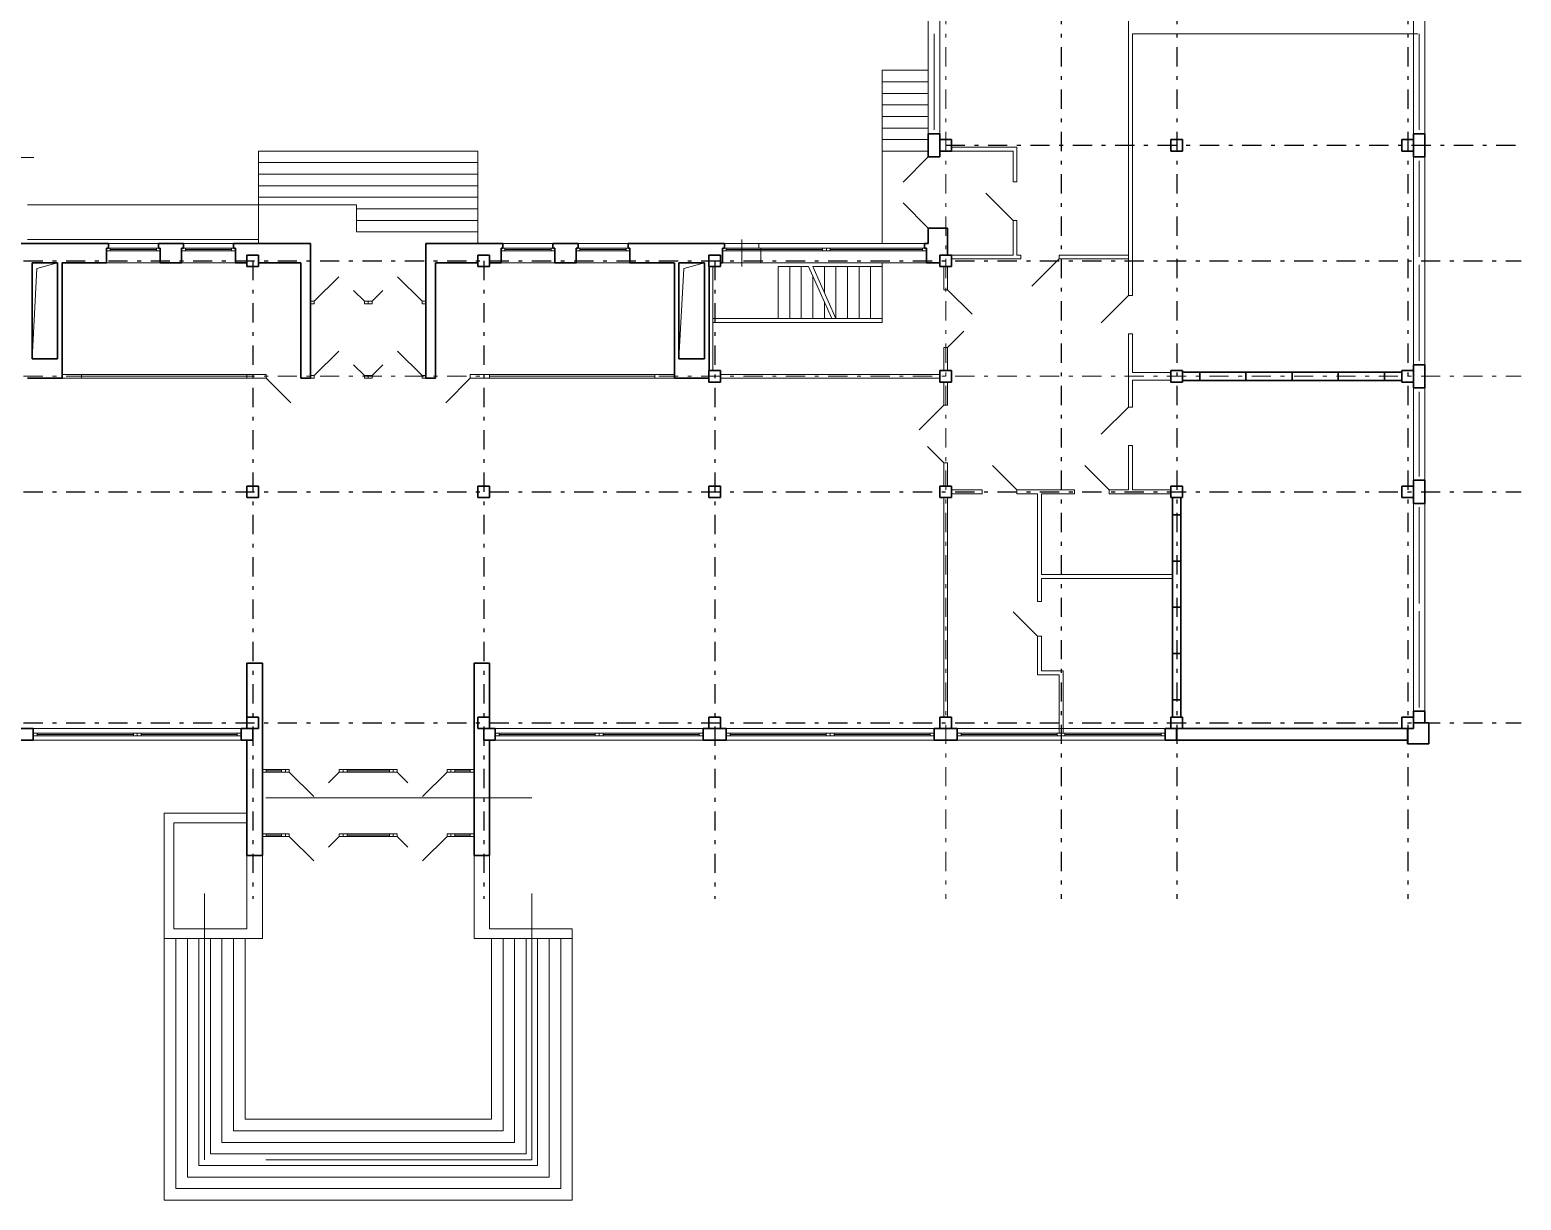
# Model space of a CAD drawing. Header units: metres. Extents: x 6.3 to 78.2, y 1.3 to 57.7.
# Drawn here: x 39.45 to 78.19, y 1.31 to 31.71 of the extents above; entities that cross this region are included whole.
import ezdxf

# ---------------------------------------------------------------- set-up
doc = ezdxf.new("R2010")
doc.units = ezdxf.units.M
doc.header["$MEASUREMENT"] = 0
doc.linetypes.add('( Dashdot )', pattern=[1.001, 0.5, -0.25, 0.001, -0.25])
doc.linetypes.add('DGN Style 3', pattern=[9.681301, 6.915215, -2.766086])

msp = doc.modelspace()

# ---------------------------------------------------------------- linework, layer by layer
at = {"color": 1, "linetype": '( Dashdot )', "lineweight": 0}
for p, q in [((63.237, 57.661), (63.237, 9.138)), ((6.285, 22.711), (78.185, 22.711))]:
    msp.add_line(p, q, dxfattribs=at)
at = {"color": 1, "linetype": '( Dashdot )'}
for p, q in [((66.237, 57.661), (66.237, 9.138)), ((69.237, 57.661), (69.237, 9.138)), ((75.237, 57.661), (75.237, 9.138)), ((63.237, 28.711), (78.185, 28.711)), ((6.285, 25.711), (78.185, 25.711)), ((45.237, 25.711), (45.237, 9.138)), ((51.237, 25.711), (51.237, 9.138)), ((57.237, 25.711), (57.237, 9.138)), ((6.285, 19.711), (78.185, 19.711)), ((6.285, 13.711), (78.185, 13.711))]:
    msp.add_line(p, q, dxfattribs=at)
at = {"color": 7, "linetype": 'Continuous', "lineweight": 0}
for p, q in [((62.785, 34.411), (62.785, 29.011)), ((63.085, 29.011), (63.085, 34.411)), ((75.385, 34.411), (75.385, 29.011)), ((75.685, 29.011), (75.685, 34.411)), ((62.785, 30.361), (61.585, 30.361)), ((62.785, 30.061), (61.585, 30.061)), ((62.785, 29.761), (61.585, 29.761)), ((62.785, 29.461), (61.585, 29.461)), ((62.785, 29.161), (61.585, 29.161)), ((62.785, 28.861), (61.585, 28.861)), ((62.785, 29.011), (63.085, 29.011)), ((63.085, 29.011), (63.085, 29.011)), ((75.385, 29.011), (75.685, 29.011)), ((75.685, 29.011), (75.685, 29.011)), ((39.009, 28.393), (39.551, 28.393)), ((75.685, 28.411), (75.385, 28.411)), ((75.385, 28.411), (75.385, 23.011)), ((75.685, 23.011), (75.685, 28.411)), ((45.385, 28.261), (51.085, 28.261)), ((45.385, 27.961), (51.085, 27.961)), ((45.385, 27.661), (51.085, 27.661)), ((45.385, 27.361), (51.085, 27.361)), ((47.935, 27.061), (51.085, 27.061)), ((47.935, 26.761), (51.085, 26.761)), ((41.485, 26.161), (42.785, 26.161)), ((41.535, 26.041), (42.735, 26.041)), ((41.535, 25.971), (41.535, 26.041)), ((41.535, 26.041), (41.535, 26.041)), ((41.535, 26.006), (42.735, 26.006)), ((42.735, 25.971), (41.535, 25.971)), ((42.735, 26.041), (42.735, 25.971)), ((43.435, 26.161), (44.735, 26.161)), ((43.485, 26.041), (44.685, 26.041)), ((43.485, 25.971), (43.485, 26.041)), ((43.485, 26.041), (43.485, 26.041)), ((43.485, 26.006), (44.685, 26.006)), ((44.685, 25.971), (43.485, 25.971)), ((44.685, 26.041), (44.685, 25.971)), ((53.035, 26.161), (51.735, 26.161)), ((52.985, 26.041), (51.785, 26.041)), ((51.785, 26.041), (51.785, 25.971)), ((52.985, 26.006), (51.785, 26.006)), ((51.785, 25.971), (52.985, 25.971)), ((52.985, 25.971), (52.985, 26.041)), ((52.985, 26.041), (52.985, 26.041)), ((54.985, 26.161), (53.685, 26.161)), ((54.935, 26.041), (53.735, 26.041)), ((53.735, 26.041), (53.735, 25.971)), ((54.935, 26.006), (53.735, 26.006)), ((53.735, 25.971), (54.935, 25.971)), ((54.935, 25.971), (54.935, 26.041)), ((54.935, 26.041), (54.935, 26.041)), ((57.488, 26.161), (58.386, 26.161)), ((57.538, 25.971), (57.538, 26.041)), ((57.538, 26.041), (62.735, 26.041)), ((57.538, 26.006), (60.037, 26.006)), ((62.735, 25.971), (57.538, 25.971)), ((62.682, 26.161), (58.386, 26.161)), ((60.237, 26.006), (62.635, 26.006)), ((62.735, 26.041), (62.735, 25.971)), ((62.735, 26.041), (62.735, 26.041)), ((41.435, 25.661), (42.835, 25.661)), ((43.385, 25.661), (44.785, 25.661)), ((53.085, 25.661), (51.685, 25.661)), ((55.035, 25.661), (53.635, 25.661)), ((58.438, 25.661), (57.438, 25.661)), ((62.735, 25.661), (58.438, 25.661)), ((59.185, 24.211), (59.185, 25.561)), ((59.485, 24.211), (59.485, 25.561)), ((60.276, 24.211), (59.676, 25.561)), ((60.385, 24.211), (59.785, 25.561)), ((59.785, 24.211), (59.785, 25.315)), ((60.085, 24.886), (60.085, 25.561)), ((60.385, 24.211), (60.385, 25.561)), ((60.685, 24.211), (60.685, 25.561)), ((60.985, 24.211), (60.985, 25.561)), ((61.285, 24.211), (61.285, 25.561)), ((60.085, 24.64), (60.085, 24.211)), ((75.385, 23.011), (75.685, 23.011)), ((75.685, 23.011), (75.685, 23.011)), ((40.785, 22.661), (40.785, 22.761)), ((40.785, 22.761), (45.085, 22.761)), ((40.785, 22.711), (45.085, 22.711)), ((45.085, 22.661), (40.785, 22.661)), ((45.085, 22.761), (45.085, 22.661)), ((45.085, 22.761), (45.085, 22.761)), ((51.385, 22.761), (51.385, 22.661)), ((55.685, 22.761), (51.385, 22.761)), ((51.385, 22.761), (51.385, 22.761)), ((55.685, 22.711), (51.385, 22.711)), ((51.385, 22.661), (55.685, 22.661)), ((55.685, 22.661), (55.685, 22.761)), ((75.385, 22.411), (75.385, 20.011)), ((75.685, 22.411), (75.385, 22.411)), ((75.385, 22.411), (75.385, 22.411)), ((75.685, 20.011), (75.685, 22.411)), ((75.385, 20.011), (75.685, 20.011)), ((75.685, 19.411), (75.385, 19.411)), ((75.385, 19.411), (75.385, 14.011)), ((75.685, 14.011), (75.685, 19.411)), ((75.385, 14.011), (75.685, 14.011)), ((75.685, 14.011), (75.685, 14.011)), ((39.535, 13.561), (44.935, 13.561)), ((39.535, 13.261), (39.535, 13.561)), ((39.535, 13.561), (39.535, 13.561)), ((44.935, 13.561), (44.935, 13.261)), ((51.535, 13.561), (56.935, 13.561)), ((51.535, 13.261), (51.535, 13.561)), ((51.535, 13.561), (51.535, 13.561)), ((56.935, 13.561), (56.935, 13.261)), ((57.535, 13.561), (62.935, 13.561)), ((57.535, 13.261), (57.535, 13.561)), ((57.535, 13.561), (57.535, 13.561)), ((62.935, 13.561), (62.935, 13.261)), ((63.535, 13.561), (68.935, 13.561)), ((63.535, 13.261), (63.535, 13.561)), ((63.535, 13.561), (63.535, 13.561)), ((68.935, 13.561), (68.935, 13.261)), ((44.935, 13.261), (39.535, 13.261)), ((39.635, 13.444), (42.135, 13.446)), ((39.635, 13.374), (39.635, 13.444)), ((39.635, 13.444), (39.635, 13.444)), ((42.135, 13.411), (39.635, 13.409)), ((42.135, 13.376), (39.635, 13.374)), ((42.135, 13.446), (42.135, 13.376)), ((42.335, 13.446), (44.835, 13.446)), ((42.335, 13.376), (42.335, 13.446)), ((42.335, 13.446), (42.335, 13.446)), ((44.835, 13.411), (42.335, 13.411)), ((44.835, 13.376), (42.335, 13.376)), ((44.835, 13.446), (44.835, 13.376)), ((56.935, 13.261), (51.535, 13.261)), ((51.635, 13.444), (54.135, 13.446)), ((51.635, 13.374), (51.635, 13.444)), ((51.635, 13.444), (51.635, 13.444)), ((54.135, 13.411), (51.635, 13.409)), ((54.135, 13.376), (51.635, 13.374)), ((54.135, 13.446), (54.135, 13.376)), ((54.335, 13.446), (56.835, 13.446)), ((54.335, 13.376), (54.335, 13.446)), ((54.335, 13.446), (54.335, 13.446)), ((56.835, 13.411), (54.335, 13.411)), ((56.835, 13.376), (54.335, 13.376)), ((56.835, 13.446), (56.835, 13.376)), ((62.935, 13.261), (57.535, 13.261)), ((57.635, 13.444), (60.135, 13.446)), ((57.635, 13.374), (57.635, 13.444)), ((57.635, 13.444), (57.635, 13.444)), ((60.135, 13.411), (57.635, 13.409)), ((60.135, 13.376), (57.635, 13.374)), ((60.135, 13.446), (60.135, 13.376)), ((60.335, 13.446), (62.835, 13.446)), ((60.335, 13.376), (60.335, 13.446)), ((60.335, 13.446), (60.335, 13.446)), ((62.835, 13.411), (60.335, 13.411)), ((62.835, 13.376), (60.335, 13.376)), ((62.835, 13.446), (62.835, 13.376)), ((68.935, 13.261), (63.535, 13.261)), ((63.635, 13.444), (66.135, 13.446)), ((63.635, 13.374), (63.635, 13.444)), ((63.635, 13.444), (63.635, 13.444)), ((66.135, 13.411), (63.635, 13.409)), ((66.135, 13.376), (63.635, 13.374)), ((66.135, 13.446), (66.135, 13.376)), ((66.335, 13.446), (68.835, 13.446)), ((66.335, 13.376), (66.335, 13.446)), ((66.335, 13.446), (66.335, 13.446)), ((68.835, 13.411), (66.335, 13.411)), ((68.835, 13.376), (66.335, 13.376)), ((68.835, 13.446), (68.835, 13.376)), ((45.585, 12.501), (45.985, 12.501)), ((45.585, 12.431), (45.585, 12.501)), ((45.585, 12.501), (45.585, 12.501)), ((45.985, 12.466), (45.585, 12.466)), ((45.985, 12.431), (45.585, 12.431)), ((45.985, 12.501), (45.985, 12.431)), ((47.685, 12.501), (48.785, 12.501)), ((47.685, 12.431), (47.685, 12.501)), ((47.685, 12.501), (47.685, 12.501)), ((48.785, 12.466), (47.685, 12.466)), ((48.785, 12.431), (47.685, 12.431)), ((48.785, 12.501), (48.785, 12.431)), ((50.885, 12.501), (50.485, 12.501)), ((50.485, 12.501), (50.485, 12.431)), ((50.885, 12.466), (50.485, 12.466)), ((50.485, 12.431), (50.885, 12.431)), ((50.885, 12.431), (50.885, 12.501)), ((50.885, 12.501), (50.885, 12.501)), ((45.585, 10.831), (45.985, 10.831)), ((45.585, 10.761), (45.585, 10.831)), ((45.585, 10.831), (45.585, 10.831)), ((45.585, 10.796), (45.985, 10.796)), ((45.985, 10.761), (45.585, 10.761)), ((45.985, 10.831), (45.985, 10.761)), ((48.785, 10.831), (47.685, 10.831)), ((47.685, 10.796), (48.785, 10.796)), ((47.685, 10.761), (48.785, 10.761)), ((50.885, 10.831), (50.485, 10.831)), ((50.485, 10.831), (50.485, 10.761)), ((50.485, 10.796), (50.885, 10.796)), ((50.485, 10.761), (50.885, 10.761)), ((50.885, 10.761), (50.885, 10.831)), ((50.885, 10.831), (50.885, 10.831)), ((43.237, 8.111), (43.237, 1.611)), ((43.537, 8.111), (43.537, 1.911)), ((43.837, 8.111), (43.837, 2.211)), ((44.137, 8.111), (44.137, 2.511)), ((44.437, 8.111), (44.437, 2.811)), ((44.737, 8.111), (44.737, 3.111)), ((51.737, 3.111), (51.737, 8.111)), ((52.037, 2.811), (52.037, 8.111)), ((52.337, 2.511), (52.337, 8.111)), ((52.637, 2.211), (52.637, 8.111)), ((52.937, 1.911), (52.937, 8.111)), ((53.237, 1.611), (53.237, 8.111)), ((44.737, 3.111), (51.737, 3.111)), ((44.437, 2.811), (52.037, 2.811)), ((44.137, 2.511), (52.337, 2.511)), ((43.837, 2.211), (52.637, 2.211)), ((43.237, 1.611), (53.237, 1.611)), ((43.537, 1.911), (52.937, 1.911))]:
    msp.add_line(p, q, dxfattribs=at)
at = {"color": 7, "linetype": 'Continuous', "lineweight": 13}
for p, q in [((67.985, 32.811), (67.985, 24.811)), ((68.085, 31.611), (68.085, 24.811)), ((68.085, 31.611), (75.5, 31.611)), ((61.585, 30.661), (61.585, 26.161)), ((62.785, 30.661), (61.585, 30.661)), ((62.785, 30.661), (62.785, 28.561)), ((45.385, 26.161), (45.385, 28.561)), ((45.385, 28.561), (51.085, 28.561)), ((51.085, 26.161), (51.085, 28.561)), ((62.785, 28.561), (61.585, 28.561)), ((62.785, 28.411), (62.131, 27.757)), ((65.085, 28.661), (63.385, 28.661)), ((63.385, 28.661), (63.385, 28.561)), ((63.385, 28.561), (64.985, 28.561)), ((64.985, 27.761), (64.985, 28.561)), ((65.085, 27.761), (65.085, 28.661)), ((65.085, 27.761), (64.985, 27.761)), ((39.385, 27.161), (45.385, 27.161)), ((45.385, 27.161), (47.935, 27.161)), ((45.385, 27.161), (45.385, 26.261)), ((45.385, 27.161), (45.385, 27.161)), ((47.935, 27.161), (47.935, 26.461)), ((62.131, 27.215), (62.785, 26.561)), ((64.985, 25.861), (64.985, 26.761)), ((65.085, 26.761), (64.985, 26.761)), ((65.085, 25.861), (65.085, 26.761)), ((47.935, 26.461), (51.085, 26.461)), ((45.385, 26.261), (39.385, 26.261)), ((41.435, 25.971), (41.435, 26.041)), ((41.435, 26.041), (41.535, 26.041)), ((41.535, 25.971), (41.435, 25.971)), ((41.535, 26.041), (41.535, 25.971)), ((41.535, 25.971), (41.535, 25.971)), ((42.735, 25.971), (42.735, 26.041)), ((42.735, 26.041), (42.835, 26.041)), ((42.835, 25.971), (42.735, 25.971)), ((42.835, 26.041), (42.835, 25.971)), ((42.835, 25.971), (42.835, 25.971)), ((43.385, 25.971), (43.385, 26.041)), ((43.385, 26.041), (43.485, 26.041)), ((43.485, 25.971), (43.385, 25.971)), ((43.485, 26.041), (43.485, 25.971)), ((43.485, 25.971), (43.485, 25.971)), ((44.685, 25.971), (44.685, 26.041)), ((44.685, 26.041), (44.785, 26.041)), ((44.785, 25.971), (44.685, 25.971)), ((44.785, 26.041), (44.785, 25.971)), ((44.785, 25.971), (44.785, 25.971)), ((51.785, 26.041), (51.685, 26.041)), ((51.685, 26.041), (51.685, 25.971)), ((51.685, 25.971), (51.785, 25.971)), ((51.685, 25.971), (51.685, 25.971)), ((51.785, 25.971), (51.785, 26.041)), ((53.085, 26.041), (52.985, 26.041)), ((52.985, 26.041), (52.985, 25.971)), ((52.985, 25.971), (53.085, 25.971)), ((52.985, 25.971), (52.985, 25.971)), ((53.085, 25.971), (53.085, 26.041)), ((53.735, 26.041), (53.635, 26.041)), ((53.635, 26.041), (53.635, 25.971)), ((53.635, 25.971), (53.735, 25.971)), ((53.635, 25.971), (53.635, 25.971)), ((53.735, 25.971), (53.735, 26.041)), ((55.035, 26.041), (54.935, 26.041)), ((54.935, 26.041), (54.935, 25.971)), ((54.935, 25.971), (55.035, 25.971)), ((54.935, 25.971), (54.935, 25.971)), ((55.035, 25.971), (55.035, 26.041)), ((57.438, 25.971), (57.438, 26.041)), ((57.438, 26.041), (57.538, 26.041)), ((57.538, 25.971), (57.438, 25.971)), ((57.538, 26.041), (57.538, 25.971)), ((57.538, 25.971), (57.538, 25.971)), ((60.037, 25.971), (60.037, 26.041)), ((60.037, 26.041), (60.137, 26.041)), ((60.137, 25.971), (60.037, 25.971)), ((60.137, 26.041), (60.137, 25.971)), ((60.137, 25.971), (60.137, 26.041)), ((60.137, 26.041), (60.237, 26.041)), ((60.137, 25.971), (60.137, 25.971)), ((60.237, 25.971), (60.137, 25.971)), ((60.237, 26.041), (60.237, 25.971)), ((60.237, 25.971), (60.237, 25.971)), ((61.585, 26.161), (62.785, 26.161)), ((62.635, 25.971), (62.635, 26.041)), ((62.635, 26.041), (62.735, 26.041)), ((62.735, 25.971), (62.635, 25.971)), ((62.735, 26.041), (62.735, 25.971)), ((62.735, 25.971), (62.735, 25.971)), ((40.165, 25.661), (39.627, 25.513)), ((56.968, 25.661), (56.43, 25.513)), ((61.585, 24.211), (61.585, 25.661)), ((64.985, 25.861), (63.385, 25.861)), ((63.385, 25.861), (63.385, 25.761)), ((63.385, 25.761), (65.185, 25.761)), ((65.185, 25.861), (65.085, 25.861)), ((65.185, 25.861), (65.185, 25.761)), ((66.185, 25.761), (65.478, 25.054)), ((66.185, 25.861), (66.185, 25.761)), ((67.985, 25.861), (66.185, 25.861)), ((66.185, 25.761), (67.985, 25.761)), ((67.985, 25.761), (67.985, 25.861)), ((39.627, 25.513), (39.505, 23.161)), ((46.835, 24.661), (47.472, 25.298)), ((56.43, 25.513), (56.308, 23.161)), ((57.088, 25.561), (57.088, 22.861)), ((57.188, 25.561), (57.088, 25.561)), ((57.088, 25.561), (57.088, 25.561)), ((57.188, 22.861), (57.188, 25.561)), ((59.676, 25.561), (58.885, 25.561)), ((58.885, 24.211), (58.885, 25.561)), ((61.585, 25.561), (59.785, 25.561)), ((63.285, 25.561), (63.185, 25.561)), ((63.185, 25.561), (63.185, 24.961)), ((63.285, 24.961), (63.285, 25.561)), ((48.135, 24.661), (47.853, 24.943)), ((63.285, 24.961), (63.185, 24.961)), ((67.985, 24.811), (67.278, 24.104)), ((68.085, 24.811), (67.985, 24.811)), ((46.735, 24.591), (46.735, 24.661)), ((46.735, 24.661), (46.835, 24.661)), ((46.835, 24.591), (46.735, 24.591)), ((46.835, 24.661), (46.835, 24.591)), ((46.835, 24.591), (46.835, 24.591)), ((48.135, 24.591), (48.135, 24.661)), ((48.135, 24.661), (48.235, 24.661)), ((48.235, 24.591), (48.135, 24.591)), ((48.235, 24.661), (48.235, 24.591)), ((48.235, 24.591), (48.235, 24.661)), ((48.235, 24.661), (48.335, 24.661)), ((48.235, 24.591), (48.235, 24.591)), ((48.335, 24.591), (48.235, 24.591)), ((48.335, 24.661), (48.335, 24.591)), ((48.335, 24.591), (48.335, 24.591)), ((49.635, 24.591), (49.635, 24.661)), ((49.635, 24.661), (49.735, 24.661)), ((49.735, 24.591), (49.635, 24.591)), ((49.735, 24.661), (49.735, 24.591)), ((49.735, 24.591), (49.735, 24.591)), ((61.585, 24.211), (57.188, 24.211)), ((61.585, 24.111), (57.188, 24.111)), ((61.585, 24.211), (60.385, 24.211)), ((61.585, 24.211), (61.585, 24.111)), ((68.085, 23.811), (67.985, 23.811)), ((67.985, 23.811), (67.985, 21.911)), ((68.085, 23.811), (68.085, 22.811)), ((46.835, 22.731), (47.472, 23.368)), ((63.285, 23.461), (63.185, 23.461)), ((63.185, 23.461), (63.185, 22.861)), ((63.285, 22.861), (63.285, 23.461)), ((48.135, 22.731), (47.853, 23.013)), ((57.088, 22.861), (57.188, 22.861)), ((63.185, 22.861), (63.285, 22.861)), ((40.285, 22.761), (40.785, 22.761)), ((40.785, 22.661), (40.285, 22.661)), ((40.785, 22.661), (40.785, 22.761)), ((45.085, 22.661), (45.085, 22.761)), ((45.085, 22.761), (45.585, 22.761)), ((45.585, 22.661), (45.085, 22.661)), ((45.585, 22.661), (45.585, 22.761)), ((46.735, 22.661), (46.735, 22.731)), ((46.735, 22.731), (46.835, 22.731)), ((46.835, 22.661), (46.735, 22.661)), ((46.835, 22.731), (46.835, 22.661)), ((46.835, 22.661), (46.835, 22.661)), ((48.135, 22.661), (48.135, 22.731)), ((48.135, 22.731), (48.235, 22.731)), ((48.235, 22.661), (48.135, 22.661)), ((48.235, 22.731), (48.235, 22.661)), ((48.235, 22.661), (48.235, 22.731)), ((48.235, 22.731), (48.335, 22.731)), ((48.235, 22.661), (48.235, 22.661)), ((48.335, 22.661), (48.235, 22.661)), ((48.335, 22.731), (48.335, 22.661)), ((48.335, 22.661), (48.335, 22.661)), ((49.635, 22.661), (49.635, 22.731)), ((49.635, 22.731), (49.735, 22.731)), ((49.735, 22.661), (49.635, 22.661)), ((49.735, 22.731), (49.735, 22.661)), ((49.735, 22.661), (49.735, 22.661)), ((50.885, 22.661), (50.249, 22.025)), ((50.885, 22.761), (51.385, 22.761)), ((50.885, 22.661), (50.885, 22.761)), ((50.885, 22.661), (51.385, 22.661)), ((51.385, 22.661), (51.385, 22.761)), ((55.685, 22.661), (55.685, 22.761)), ((55.685, 22.761), (56.188, 22.761)), ((55.685, 22.661), (56.188, 22.661)), ((63.085, 22.761), (57.385, 22.761)), ((57.385, 22.761), (57.385, 22.661)), ((57.385, 22.661), (63.085, 22.661)), ((63.185, 21.961), (63.185, 22.561)), ((63.185, 22.561), (63.285, 22.561)), ((63.285, 22.561), (63.285, 21.961)), ((68.085, 22.811), (69.085, 22.811)), ((68.085, 22.611), (68.085, 21.911)), ((69.085, 22.611), (68.085, 22.611)), ((69.085, 22.811), (69.085, 22.611)), ((63.185, 21.961), (62.549, 21.325)), ((63.285, 21.961), (63.185, 21.961)), ((67.985, 21.911), (67.278, 21.204)), ((68.085, 21.911), (67.985, 21.911)), ((63.185, 20.461), (62.761, 20.885)), ((68.085, 20.911), (67.985, 20.911)), ((67.985, 20.911), (67.985, 19.761)), ((68.085, 20.911), (68.085, 19.761)), ((63.285, 20.461), (63.185, 20.461)), ((63.185, 19.861), (63.185, 20.461)), ((63.285, 20.461), (63.285, 19.861)), ((65.085, 19.761), (64.449, 20.397)), ((67.485, 19.761), (66.849, 20.397)), ((63.285, 19.861), (63.185, 19.861)), ((64.185, 19.761), (63.385, 19.761)), ((63.385, 19.761), (63.385, 19.661)), ((64.185, 19.661), (64.185, 19.761)), ((65.085, 19.661), (65.085, 19.761)), ((66.585, 19.761), (65.085, 19.761)), ((66.585, 19.661), (66.585, 19.761)), ((67.485, 19.661), (67.485, 19.761)), ((67.985, 19.761), (67.485, 19.761)), ((69.085, 19.761), (68.085, 19.761)), ((69.085, 19.661), (69.085, 19.761)), ((63.285, 19.561), (63.185, 19.561)), ((63.185, 19.561), (63.185, 13.861)), ((63.285, 13.861), (63.285, 19.561)), ((63.385, 19.661), (64.185, 19.661)), ((65.085, 19.661), (65.625, 19.661)), ((65.625, 19.661), (65.625, 16.861)), ((65.725, 19.661), (65.725, 17.561)), ((65.725, 19.661), (66.585, 19.661)), ((67.485, 19.661), (69.085, 19.661)), ((65.725, 17.561), (69.125, 17.561)), ((65.725, 17.461), (65.725, 16.861)), ((65.725, 17.461), (69.125, 17.461)), ((65.725, 16.861), (65.625, 16.861)), ((65.625, 15.961), (64.989, 16.597)), ((65.725, 15.961), (65.625, 15.961)), ((65.625, 15.961), (65.625, 14.961)), ((65.725, 15.961), (65.725, 15.061)), ((65.625, 14.961), (66.185, 14.961)), ((65.725, 15.061), (66.285, 15.061)), ((66.185, 13.446), (66.185, 14.961)), ((66.285, 13.446), (66.285, 15.061)), ((63.185, 13.861), (63.285, 13.861)), ((63.285, 13.861), (63.285, 13.861)), ((39.535, 13.444), (39.635, 13.444)), ((39.535, 13.374), (39.535, 13.444)), ((39.535, 13.444), (39.535, 13.444)), ((39.635, 13.374), (39.535, 13.374)), ((39.635, 13.444), (39.635, 13.374)), ((42.135, 13.446), (42.235, 13.446)), ((42.135, 13.376), (42.135, 13.446)), ((42.135, 13.446), (42.135, 13.446)), ((42.235, 13.376), (42.135, 13.376)), ((42.235, 13.446), (42.335, 13.446)), ((42.235, 13.376), (42.235, 13.446)), ((42.235, 13.446), (42.235, 13.446)), ((42.235, 13.446), (42.235, 13.376)), ((42.335, 13.376), (42.235, 13.376)), ((42.335, 13.446), (42.335, 13.376)), ((44.835, 13.446), (44.935, 13.446)), ((44.835, 13.376), (44.835, 13.446)), ((44.835, 13.446), (44.835, 13.446)), ((44.935, 13.376), (44.835, 13.376)), ((44.935, 13.446), (44.935, 13.376)), ((51.535, 13.444), (51.635, 13.444)), ((51.535, 13.374), (51.535, 13.444)), ((51.535, 13.444), (51.535, 13.444)), ((51.635, 13.374), (51.535, 13.374)), ((51.635, 13.444), (51.635, 13.374)), ((54.135, 13.446), (54.235, 13.446)), ((54.135, 13.376), (54.135, 13.446)), ((54.135, 13.446), (54.135, 13.446)), ((54.235, 13.376), (54.135, 13.376)), ((54.235, 13.446), (54.335, 13.446)), ((54.235, 13.376), (54.235, 13.446)), ((54.235, 13.446), (54.235, 13.446)), ((54.235, 13.446), (54.235, 13.376)), ((54.335, 13.376), (54.235, 13.376)), ((54.335, 13.446), (54.335, 13.376)), ((56.835, 13.446), (56.935, 13.446)), ((56.835, 13.376), (56.835, 13.446)), ((56.835, 13.446), (56.835, 13.446)), ((56.935, 13.376), (56.835, 13.376)), ((56.935, 13.446), (56.935, 13.376)), ((57.535, 13.444), (57.635, 13.444)), ((57.535, 13.374), (57.535, 13.444)), ((57.535, 13.444), (57.535, 13.444)), ((57.635, 13.374), (57.535, 13.374)), ((57.635, 13.444), (57.635, 13.374)), ((60.135, 13.446), (60.235, 13.446)), ((60.135, 13.376), (60.135, 13.446)), ((60.135, 13.446), (60.135, 13.446)), ((60.235, 13.376), (60.135, 13.376)), ((60.235, 13.446), (60.335, 13.446)), ((60.235, 13.376), (60.235, 13.446)), ((60.235, 13.446), (60.235, 13.446)), ((60.235, 13.446), (60.235, 13.376)), ((60.335, 13.376), (60.235, 13.376)), ((60.335, 13.446), (60.335, 13.376)), ((62.835, 13.446), (62.935, 13.446)), ((62.835, 13.376), (62.835, 13.446)), ((62.835, 13.446), (62.835, 13.446)), ((62.935, 13.376), (62.835, 13.376)), ((62.935, 13.446), (62.935, 13.376)), ((63.535, 13.444), (63.635, 13.444)), ((63.535, 13.374), (63.535, 13.444)), ((63.535, 13.444), (63.535, 13.444)), ((63.635, 13.374), (63.535, 13.374)), ((63.635, 13.444), (63.635, 13.374)), ((66.135, 13.446), (66.235, 13.446)), ((66.135, 13.376), (66.135, 13.446)), ((66.135, 13.446), (66.135, 13.446)), ((66.235, 13.376), (66.135, 13.376)), ((66.235, 13.446), (66.335, 13.446)), ((66.235, 13.376), (66.235, 13.446)), ((66.235, 13.446), (66.235, 13.446)), ((66.235, 13.446), (66.235, 13.376)), ((66.335, 13.376), (66.235, 13.376)), ((66.335, 13.446), (66.335, 13.376)), ((68.835, 13.446), (68.935, 13.446)), ((68.835, 13.376), (68.835, 13.446)), ((68.835, 13.446), (68.835, 13.446)), ((68.935, 13.376), (68.835, 13.376)), ((68.935, 13.446), (68.935, 13.376)), ((45.585, 12.501), (45.485, 12.501)), ((45.485, 12.501), (45.485, 12.431)), ((45.485, 12.431), (45.585, 12.431)), ((45.485, 12.431), (45.485, 12.431)), ((45.585, 12.431), (45.585, 12.501)), ((46.085, 12.501), (45.985, 12.501)), ((45.985, 12.501), (45.985, 12.431)), ((45.985, 12.431), (46.085, 12.431)), ((45.985, 12.431), (45.985, 12.431)), ((46.085, 12.431), (46.085, 12.501)), ((46.185, 12.501), (46.085, 12.501)), ((46.085, 12.501), (46.085, 12.431)), ((46.085, 12.431), (46.185, 12.431)), ((46.085, 12.431), (46.085, 12.431)), ((46.185, 12.431), (46.185, 12.501)), ((47.585, 12.501), (47.485, 12.501)), ((47.485, 12.501), (47.485, 12.431)), ((47.485, 12.431), (47.585, 12.431)), ((47.485, 12.431), (47.485, 12.431)), ((47.585, 12.431), (47.585, 12.501)), ((47.685, 12.501), (47.585, 12.501)), ((47.585, 12.501), (47.585, 12.431)), ((47.585, 12.431), (47.685, 12.431)), ((47.585, 12.431), (47.585, 12.431)), ((47.685, 12.431), (47.685, 12.501)), ((48.785, 12.431), (48.785, 12.501)), ((48.785, 12.501), (48.885, 12.501)), ((48.885, 12.431), (48.785, 12.431)), ((48.885, 12.431), (48.885, 12.501)), ((48.885, 12.501), (48.985, 12.501)), ((48.885, 12.501), (48.885, 12.431)), ((48.985, 12.431), (48.885, 12.431)), ((48.885, 12.431), (48.885, 12.431)), ((48.985, 12.501), (48.985, 12.431)), ((48.985, 12.431), (49.268, 12.148)), ((48.985, 12.431), (48.985, 12.431)), ((50.285, 12.431), (49.649, 11.795)), ((50.285, 12.431), (50.285, 12.501)), ((50.285, 12.501), (50.385, 12.501)), ((50.385, 12.431), (50.285, 12.431)), ((50.385, 12.431), (50.385, 12.501)), ((50.385, 12.501), (50.485, 12.501)), ((50.385, 12.501), (50.385, 12.431)), ((50.485, 12.431), (50.385, 12.431)), ((50.385, 12.431), (50.385, 12.431)), ((50.485, 12.501), (50.485, 12.431)), ((50.485, 12.431), (50.485, 12.431)), ((50.885, 12.431), (50.885, 12.501)), ((50.885, 12.501), (50.985, 12.501)), ((50.985, 12.431), (50.885, 12.431)), ((50.985, 12.501), (50.985, 12.431)), ((50.985, 12.431), (50.985, 12.431)), ((42.937, 11.361), (42.937, 1.311)), ((42.937, 11.361), (45.085, 11.361)), ((43.187, 11.111), (45.085, 11.111)), ((43.187, 11.111), (43.187, 8.361)), ((45.585, 10.831), (45.485, 10.831)), ((45.485, 10.831), (45.485, 10.761)), ((45.485, 10.761), (45.585, 10.761)), ((45.485, 10.761), (45.485, 10.761)), ((45.585, 10.761), (45.585, 10.831)), ((46.085, 10.831), (45.985, 10.831)), ((45.985, 10.831), (45.985, 10.761)), ((45.985, 10.761), (46.085, 10.761)), ((45.985, 10.761), (45.985, 10.761)), ((46.085, 10.761), (46.085, 10.831)), ((46.185, 10.831), (46.085, 10.831)), ((46.085, 10.831), (46.085, 10.761)), ((46.085, 10.761), (46.185, 10.761)), ((46.085, 10.761), (46.085, 10.761)), ((46.185, 10.761), (46.185, 10.831)), ((47.585, 10.831), (47.485, 10.831)), ((47.485, 10.831), (47.485, 10.761)), ((47.485, 10.761), (47.585, 10.761)), ((47.485, 10.761), (47.485, 10.761)), ((47.585, 10.761), (47.585, 10.831)), ((47.685, 10.831), (47.585, 10.831)), ((47.585, 10.831), (47.585, 10.761)), ((47.585, 10.761), (47.685, 10.761)), ((47.585, 10.761), (47.585, 10.761)), ((47.685, 10.761), (47.685, 10.831)), ((48.785, 10.761), (48.785, 10.831)), ((48.785, 10.831), (48.885, 10.831)), ((48.885, 10.761), (48.785, 10.761)), ((48.885, 10.761), (48.885, 10.831)), ((48.885, 10.831), (48.985, 10.831)), ((48.885, 10.831), (48.885, 10.761)), ((48.985, 10.761), (48.885, 10.761)), ((48.885, 10.761), (48.885, 10.761)), ((48.985, 10.831), (48.985, 10.761)), ((48.985, 10.761), (49.268, 10.478)), ((48.985, 10.761), (48.985, 10.761)), ((50.285, 10.761), (49.649, 10.125)), ((50.285, 10.761), (50.285, 10.831)), ((50.285, 10.831), (50.385, 10.831)), ((50.385, 10.761), (50.285, 10.761)), ((50.385, 10.761), (50.385, 10.831)), ((50.385, 10.831), (50.485, 10.831)), ((50.385, 10.831), (50.385, 10.761)), ((50.485, 10.761), (50.385, 10.761)), ((50.385, 10.761), (50.385, 10.761)), ((50.485, 10.831), (50.485, 10.761)), ((50.485, 10.761), (50.485, 10.761)), ((50.885, 10.761), (50.885, 10.831)), ((50.885, 10.831), (50.985, 10.831)), ((50.985, 10.761), (50.885, 10.761)), ((50.985, 10.831), (50.985, 10.761)), ((50.985, 10.761), (50.985, 10.761)), ((45.085, 10.261), (45.085, 8.361)), ((45.485, 10.261), (45.485, 8.111)), ((50.985, 10.261), (50.985, 8.111)), ((51.385, 10.261), (51.385, 8.361)), ((43.187, 8.361), (45.085, 8.361)), ((51.385, 8.361), (53.534, 8.361)), ((53.537, 8.361), (53.537, 1.311)), ((42.937, 8.111), (45.485, 8.111)), ((45.037, 8.111), (45.037, 3.411)), ((50.985, 8.111), (53.537, 8.111)), ((51.437, 8.111), (51.437, 3.411)), ((45.037, 3.411), (51.437, 3.411)), ((42.937, 1.311), (53.537, 1.311))]:
    msp.add_line(p, q, dxfattribs=at)
at = {"color": 7, "linetype": 'Continuous', "lineweight": 0, "extrusion": (0, 0, -1)}
for p, q in [((62.935, 31.611), (62.933, 29.111)), ((75.535, 31.611), (75.533, 29.111)), ((75.535, 28.311), (75.535, 25.811)), ((75.535, 25.611), (75.533, 23.111)), ((75.535, 22.311), (75.535, 20.111)), ((75.535, 19.311), (75.535, 16.811)), ((75.535, 16.611), (75.533, 14.111))]:
    msp.add_line(p, q, dxfattribs=at)
at = {"color": 7, "linetype": 'Continuous', "lineweight": 30}
for p, q in [((62.785, 28.411), (62.785, 29.011)), ((62.785, 29.011), (63.085, 29.011)), ((63.085, 29.011), (63.085, 28.411)), ((63.085, 28.861), (63.085, 28.561)), ((63.385, 28.861), (63.085, 28.861)), ((63.085, 28.861), (63.085, 28.861)), ((63.385, 28.561), (63.385, 28.861)), ((69.085, 28.861), (69.085, 28.561)), ((69.385, 28.861), (69.085, 28.861)), ((69.085, 28.861), (69.085, 28.861)), ((69.385, 28.561), (69.385, 28.861)), ((75.085, 28.861), (75.085, 28.561)), ((75.385, 28.861), (75.085, 28.861)), ((75.085, 28.861), (75.085, 28.861)), ((75.685, 29.011), (75.385, 29.011)), ((75.385, 29.011), (75.385, 28.411)), ((75.385, 28.561), (75.385, 28.861)), ((75.685, 28.411), (75.685, 29.011)), ((63.085, 28.411), (62.785, 28.411)), ((62.785, 28.411), (62.785, 28.411)), ((63.085, 28.561), (63.385, 28.561)), ((69.085, 28.561), (69.385, 28.561)), ((75.085, 28.561), (75.385, 28.561)), ((75.385, 28.411), (75.685, 28.411)), ((75.685, 28.411), (75.685, 28.411)), ((62.785, 26.561), (63.285, 26.561)), ((62.785, 26.561), (62.785, 26.161)), ((63.285, 26.561), (63.285, 25.861)), ((38.985, 26.161), (41.485, 26.161)), ((41.485, 26.041), (41.435, 26.041)), ((41.435, 26.041), (41.435, 25.661)), ((41.485, 26.041), (41.485, 26.161)), ((42.785, 26.041), (42.785, 26.161)), ((42.785, 26.161), (43.435, 26.161)), ((42.785, 26.041), (42.835, 26.041)), ((42.835, 26.041), (42.835, 25.661)), ((43.435, 26.041), (43.385, 26.041)), ((43.385, 26.041), (43.385, 25.661)), ((43.435, 26.041), (43.435, 26.161)), ((44.735, 26.041), (44.735, 26.161)), ((44.735, 26.161), (46.735, 26.161)), ((44.735, 26.041), (44.785, 26.041)), ((44.785, 26.041), (44.785, 25.661)), ((46.735, 22.661), (46.735, 26.161)), ((51.735, 26.161), (49.735, 26.161)), ((49.735, 22.661), (49.735, 26.161)), ((51.735, 26.041), (51.685, 26.041)), ((51.685, 26.041), (51.685, 25.661)), ((51.735, 26.041), (51.735, 26.161)), ((53.035, 26.041), (53.035, 26.161)), ((53.685, 26.161), (53.035, 26.161)), ((53.035, 26.041), (53.085, 26.041)), ((53.085, 26.041), (53.085, 25.661)), ((53.685, 26.041), (53.635, 26.041)), ((53.635, 26.041), (53.635, 25.661)), ((53.685, 26.041), (53.685, 26.161)), ((57.488, 26.161), (54.985, 26.161)), ((54.985, 26.041), (54.985, 26.161)), ((54.985, 26.041), (55.035, 26.041)), ((55.035, 26.041), (55.035, 25.661)), ((57.438, 25.661), (57.438, 26.041)), ((57.488, 26.041), (57.438, 26.041)), ((57.488, 26.161), (57.488, 26.041)), ((62.682, 26.041), (62.682, 26.161)), ((62.682, 26.161), (62.785, 26.161)), ((62.682, 26.041), (62.735, 26.041)), ((62.735, 26.041), (62.735, 25.661)), ((39.505, 25.661), (40.165, 25.661)), ((39.505, 23.161), (39.505, 25.661)), ((40.165, 23.161), (40.165, 25.661)), ((40.285, 22.661), (40.285, 25.661)), ((40.285, 25.661), (41.435, 25.661)), ((42.835, 25.661), (43.385, 25.661)), ((44.785, 25.661), (45.085, 25.661)), ((45.085, 25.861), (45.085, 25.561)), ((45.385, 25.861), (45.085, 25.861)), ((45.085, 25.861), (45.085, 25.861)), ((45.385, 25.561), (45.385, 25.861)), ((45.385, 25.661), (46.485, 25.661)), ((46.485, 22.661), (46.485, 25.661)), ((51.085, 25.661), (49.985, 25.661)), ((49.985, 22.661), (49.985, 25.661)), ((51.085, 25.861), (51.085, 25.561)), ((51.385, 25.861), (51.085, 25.861)), ((51.085, 25.861), (51.085, 25.861)), ((51.385, 25.561), (51.385, 25.861)), ((51.685, 25.661), (51.385, 25.661)), ((53.635, 25.661), (53.085, 25.661)), ((56.185, 25.661), (55.035, 25.661)), ((56.188, 22.661), (56.188, 25.661)), ((56.308, 23.161), (56.308, 25.661)), ((56.968, 25.661), (56.308, 25.661)), ((56.968, 23.161), (56.968, 25.661)), ((57.085, 25.861), (57.085, 25.561)), ((57.385, 25.861), (57.085, 25.861)), ((57.085, 25.861), (57.085, 25.861)), ((57.385, 25.561), (57.385, 25.861)), ((57.388, 25.661), (57.438, 25.661)), ((62.735, 25.661), (63.085, 25.661)), ((63.085, 25.861), (63.085, 25.561)), ((63.385, 25.861), (63.085, 25.861)), ((63.085, 25.861), (63.085, 25.861)), ((63.385, 25.561), (63.385, 25.861)), ((45.085, 25.561), (45.385, 25.561)), ((51.085, 25.561), (51.385, 25.561)), ((57.085, 25.561), (57.385, 25.561)), ((57.088, 22.861), (57.088, 25.561)), ((63.085, 25.561), (63.385, 25.561)), ((40.165, 23.161), (39.505, 23.161)), ((56.308, 23.161), (56.968, 23.161)), ((57.085, 22.861), (57.085, 22.561)), ((57.385, 22.861), (57.085, 22.861)), ((57.085, 22.861), (57.085, 22.861)), ((57.385, 22.561), (57.385, 22.861)), ((63.085, 22.861), (63.085, 22.561)), ((63.385, 22.861), (63.085, 22.861)), ((63.085, 22.861), (63.085, 22.861)), ((63.385, 22.561), (63.385, 22.861)), ((69.085, 22.861), (69.085, 22.561)), ((69.385, 22.861), (69.085, 22.861)), ((69.085, 22.861), (69.085, 22.861)), ((69.385, 22.561), (69.385, 22.861)), ((75.085, 22.861), (75.085, 22.561)), ((75.385, 22.861), (75.085, 22.861)), ((75.085, 22.861), (75.085, 22.861)), ((75.685, 23.011), (75.385, 23.011)), ((75.385, 23.011), (75.385, 22.411)), ((75.385, 22.561), (75.385, 22.861)), ((75.685, 22.411), (75.685, 23.011)), ((39.385, 22.661), (40.285, 22.661)), ((46.735, 22.661), (46.485, 22.661)), ((49.735, 22.661), (49.985, 22.661)), ((56.188, 22.661), (57.088, 22.661)), ((57.085, 22.561), (57.385, 22.561)), ((63.085, 22.561), (63.385, 22.561)), ((69.085, 22.561), (69.385, 22.561)), ((69.835, 22.821), (69.385, 22.821)), ((69.385, 22.821), (69.385, 22.601)), ((69.385, 22.601), (69.835, 22.601)), ((69.835, 22.601), (69.835, 22.821)), ((69.835, 22.601), (69.835, 22.821)), ((69.835, 22.821), (71.035, 22.821)), ((69.835, 22.601), (69.835, 22.601)), ((71.035, 22.601), (69.835, 22.601)), ((71.035, 22.601), (71.035, 22.821)), ((71.035, 22.821), (72.235, 22.821)), ((71.035, 22.821), (71.035, 22.601)), ((72.235, 22.601), (71.035, 22.601)), ((71.035, 22.601), (71.035, 22.601)), ((72.235, 22.601), (72.235, 22.821)), ((72.235, 22.821), (73.435, 22.821)), ((72.235, 22.821), (72.235, 22.601)), ((73.435, 22.601), (72.235, 22.601)), ((72.235, 22.601), (72.235, 22.601)), ((73.435, 22.601), (73.435, 22.821)), ((73.435, 22.821), (74.635, 22.821)), ((73.435, 22.821), (73.435, 22.601)), ((74.635, 22.601), (73.435, 22.601)), ((73.435, 22.601), (73.435, 22.601)), ((74.635, 22.601), (74.635, 22.821)), ((74.635, 22.821), (75.085, 22.821)), ((74.635, 22.821), (74.635, 22.601)), ((75.085, 22.601), (74.635, 22.601)), ((74.635, 22.601), (74.635, 22.601)), ((74.635, 22.601), (74.635, 22.601)), ((75.085, 22.821), (75.085, 22.601)), ((75.085, 22.561), (75.385, 22.561)), ((75.385, 22.411), (75.685, 22.411)), ((75.685, 22.411), (75.685, 22.411)), ((45.085, 19.861), (45.085, 19.561)), ((45.385, 19.861), (45.085, 19.861)), ((45.085, 19.861), (45.085, 19.861)), ((45.385, 19.561), (45.385, 19.861)), ((51.085, 19.861), (51.085, 19.561)), ((51.385, 19.861), (51.085, 19.861)), ((51.085, 19.861), (51.085, 19.861)), ((51.385, 19.561), (51.385, 19.861)), ((57.085, 19.861), (57.085, 19.561)), ((57.385, 19.861), (57.085, 19.861)), ((57.085, 19.861), (57.085, 19.861)), ((57.385, 19.561), (57.385, 19.861)), ((63.085, 19.861), (63.085, 19.561)), ((63.385, 19.861), (63.085, 19.861)), ((63.085, 19.861), (63.085, 19.861)), ((63.385, 19.561), (63.385, 19.861)), ((69.085, 19.861), (69.085, 19.561)), ((69.385, 19.861), (69.085, 19.861)), ((69.085, 19.861), (69.085, 19.861)), ((69.385, 19.561), (69.385, 19.861)), ((75.085, 19.861), (75.085, 19.561)), ((75.385, 19.861), (75.085, 19.861)), ((75.085, 19.861), (75.085, 19.861)), ((75.685, 20.011), (75.385, 20.011)), ((75.385, 20.011), (75.385, 19.411)), ((75.385, 19.561), (75.385, 19.861)), ((75.685, 19.411), (75.685, 20.011)), ((45.085, 19.561), (45.385, 19.561)), ((51.085, 19.561), (51.385, 19.561)), ((57.085, 19.561), (57.385, 19.561)), ((63.085, 19.561), (63.385, 19.561)), ((69.085, 19.561), (69.385, 19.561)), ((69.345, 19.561), (69.125, 19.561)), ((69.125, 19.561), (69.125, 19.111)), ((69.345, 19.111), (69.345, 19.561)), ((75.085, 19.561), (75.385, 19.561)), ((75.385, 19.411), (75.685, 19.411)), ((75.685, 19.411), (75.685, 19.411)), ((69.125, 19.111), (69.345, 19.111)), ((69.125, 19.111), (69.125, 19.111)), ((69.125, 17.911), (69.125, 19.111)), ((69.125, 19.111), (69.345, 19.111)), ((69.345, 19.111), (69.345, 17.911)), ((69.125, 16.711), (69.125, 17.911)), ((69.125, 17.911), (69.345, 17.911)), ((69.345, 17.911), (69.125, 17.911)), ((69.125, 17.911), (69.125, 17.911)), ((69.345, 17.911), (69.345, 16.711)), ((69.125, 15.511), (69.125, 16.711)), ((69.125, 16.711), (69.345, 16.711)), ((69.345, 16.711), (69.125, 16.711)), ((69.125, 16.711), (69.125, 16.711)), ((69.345, 16.711), (69.345, 15.511)), ((69.125, 14.311), (69.125, 15.511)), ((69.125, 15.511), (69.345, 15.511)), ((69.345, 15.511), (69.125, 15.511)), ((69.125, 15.511), (69.125, 15.511)), ((69.345, 15.511), (69.345, 14.311)), ((45.085, 13.861), (45.085, 15.261)), ((45.085, 15.261), (45.485, 15.261)), ((45.485, 15.261), (45.485, 10.261)), ((51.385, 15.261), (50.985, 15.261)), ((50.985, 10.261), (50.985, 15.261)), ((51.385, 13.861), (51.385, 15.261)), ((69.125, 14.311), (69.345, 14.311)), ((69.125, 13.861), (69.125, 14.311)), ((69.125, 14.311), (69.125, 14.311)), ((69.345, 14.311), (69.125, 14.311)), ((69.125, 14.311), (69.125, 14.311)), ((69.345, 14.311), (69.345, 13.861)), ((75.685, 14.011), (75.385, 14.011)), ((75.385, 14.011), (75.385, 13.711)), ((75.685, 13.711), (75.685, 14.011)), ((38.935, 13.561), (39.535, 13.561)), ((39.535, 13.561), (39.535, 13.261)), ((45.235, 13.561), (44.935, 13.561)), ((44.935, 13.561), (44.935, 13.261)), ((45.085, 13.861), (45.085, 13.561)), ((45.385, 13.861), (45.085, 13.861)), ((45.085, 13.861), (45.085, 13.861)), ((45.085, 13.561), (45.385, 13.561)), ((45.235, 13.261), (45.235, 13.561)), ((45.385, 13.561), (45.385, 13.861)), ((51.085, 13.861), (51.085, 13.561)), ((51.385, 13.861), (51.085, 13.861)), ((51.085, 13.861), (51.085, 13.861)), ((51.085, 13.561), (51.385, 13.561)), ((51.535, 13.561), (51.235, 13.561)), ((51.235, 13.561), (51.235, 13.261)), ((51.385, 13.561), (51.385, 13.861)), ((51.535, 13.261), (51.535, 13.561)), ((56.935, 13.261), (56.935, 13.561)), ((56.935, 13.561), (57.535, 13.561)), ((57.085, 13.861), (57.085, 13.561)), ((57.385, 13.861), (57.085, 13.861)), ((57.085, 13.861), (57.085, 13.861)), ((57.085, 13.561), (57.385, 13.561)), ((57.385, 13.561), (57.385, 13.861)), ((57.535, 13.561), (57.535, 13.261)), ((62.935, 13.261), (62.935, 13.561)), ((62.935, 13.561), (63.535, 13.561)), ((63.085, 13.861), (63.085, 13.561)), ((63.385, 13.861), (63.085, 13.861)), ((63.085, 13.861), (63.085, 13.861)), ((63.085, 13.561), (63.385, 13.561)), ((63.385, 13.561), (63.385, 13.861)), ((63.535, 13.561), (63.535, 13.261)), ((69.235, 13.561), (68.935, 13.561)), ((68.935, 13.561), (68.935, 13.261)), ((69.085, 13.861), (69.085, 13.561)), ((69.385, 13.861), (69.085, 13.861)), ((69.085, 13.861), (69.085, 13.861)), ((69.085, 13.561), (69.385, 13.561)), ((69.345, 13.861), (69.125, 13.861)), ((75.235, 13.561), (69.235, 13.561)), ((69.235, 13.561), (69.235, 13.261)), ((69.235, 13.261), (69.235, 13.561)), ((69.385, 13.561), (69.385, 13.861)), ((75.085, 13.861), (75.085, 13.561)), ((75.385, 13.861), (75.085, 13.861)), ((75.085, 13.861), (75.085, 13.861)), ((75.085, 13.561), (75.385, 13.561)), ((75.235, 13.261), (75.235, 13.561)), ((75.235, 13.561), (75.235, 13.561)), ((75.385, 13.561), (75.385, 13.861)), ((75.385, 13.711), (75.685, 13.711)), ((75.385, 13.711), (75.385, 13.711)), ((75.685, 13.711), (75.785, 13.711)), ((75.785, 13.711), (75.785, 13.161)), ((39.535, 13.261), (38.935, 13.261)), ((39.535, 13.261), (39.535, 13.261)), ((44.935, 13.261), (45.235, 13.261)), ((44.935, 13.261), (44.935, 13.261)), ((45.085, 13.261), (45.085, 10.261)), ((51.235, 13.261), (51.535, 13.261)), ((51.235, 13.261), (51.235, 13.261)), ((51.385, 10.261), (51.385, 13.261)), ((57.535, 13.261), (56.935, 13.261)), ((57.535, 13.261), (57.535, 13.261)), ((63.535, 13.261), (62.935, 13.261)), ((63.535, 13.261), (63.535, 13.261)), ((68.935, 13.261), (69.235, 13.261)), ((68.935, 13.261), (68.935, 13.261)), ((69.235, 13.261), (75.235, 13.261)), ((75.235, 13.261), (75.235, 13.161)), ((75.235, 13.161), (75.785, 13.161)), ((45.085, 10.261), (45.485, 10.261)), ((50.985, 10.261), (51.385, 10.261))]:
    msp.add_line(p, q, dxfattribs=at)
at = {"color": 7, "linetype": 'Continuous', "lineweight": 13, "extrusion": (0, 0, -1)}
for p, q in [((64.985, 26.761), (64.278, 27.468)), ((49.635, 24.661), (48.998, 25.298)), ((48.335, 24.661), (48.618, 24.943)), ((63.285, 24.961), (63.922, 24.325)), ((63.285, 23.461), (63.71, 23.885)), ((49.635, 22.731), (48.998, 23.368)), ((48.335, 22.731), (48.618, 23.013)), ((45.585, 22.661), (46.222, 22.025)), ((46.185, 12.431), (46.822, 11.795)), ((47.485, 12.431), (47.202, 12.148)), ((46.185, 10.761), (46.822, 10.125)), ((47.485, 10.761), (47.202, 10.478))]:
    msp.add_line(p, q, dxfattribs=at)
at = {"color": 7, "linetype": 'DGN Style 3', "lineweight": 0}
for p, q in [((57.939, 25.561), (57.937, 26.261)), ((58.386, 26.161), (58.386, 26.041)), ((58.386, 26.041), (58.436, 26.041)), ((58.438, 25.661), (58.438, 26.041)), ((60.385, 24.211), (58.585, 24.211))]:
    msp.add_line(p, q, dxfattribs=at)
at = {"color": 7, "linetype": 'DGN Style 3', "lineweight": 13}
for p, q in [((52.487, 11.761), (43.987, 11.761)), ((43.987, 2.361), (43.987, 11.761)), ((52.487, 2.361), (52.487, 11.761)), ((52.487, 2.361), (43.987, 2.361))]:
    msp.add_line(p, q, dxfattribs=at)

doc.saveas('drawing.dxf')
